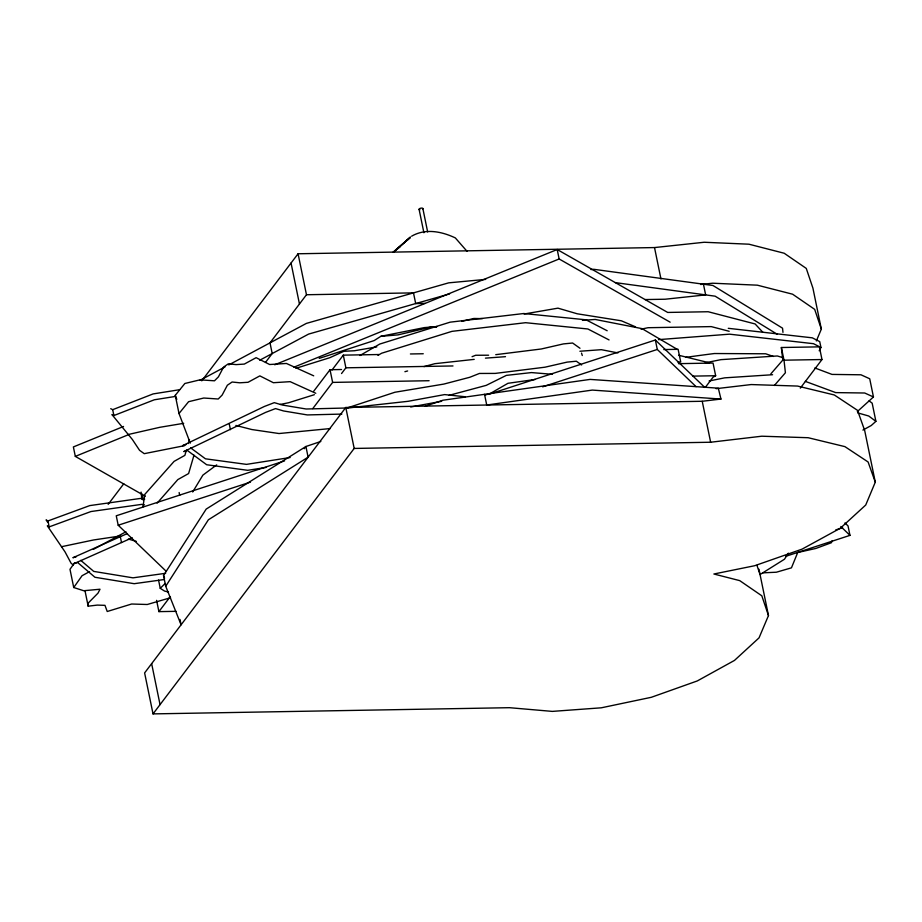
<?xml version="1.0" encoding="UTF-8"?>
<svg xmlns="http://www.w3.org/2000/svg" width="922" height="922" viewBox="0 0 922 922"><rect width="100%" height="100%" fill="white"/><g stroke="black" fill="none" stroke-linecap="round" stroke-linejoin="round"><path stroke-width="1.38" d="M170.535 597.733L147.255 604.498L131.627 604.014L107.229 611.505L104.97 605.339L97.283 605.097L88.166 606.18L88.235 603.046L98.02 593.123L100.025 589.227L83.683 590.737L73.725 587.51L69.991 569.312L74.532 562.869M142.933 506.985L144.858 494.319L174.097 461.38L184.873 455.353L186.417 450.109M188.33 443.551L189.494 439.621M193.989 455.191L188.607 473.551L177.831 479.578L157.097 503.182M832.232 540.649L831.425 542.712L815.889 548.44L797.714 552.509L791.456 567.837L776.37 572.216L762.586 572.862M716.106 388.681L751.176 384.555L797.576 386.064L834.306 394.973L857.495 410.325L864.686 430.505L875.289 482.16L865.723 505.026L840.426 528.168L802.048 549.143L754.657 565.728L713.87 574.003L739.732 580.63L761.814 595.796L768.475 615.55L759.037 637.863L734.465 660.429L697.286 680.943L651.324 697.297L601.294 707.808L552.336 711.392L509.474 707.693L153.029 713.893L144.616 672.922L345.785 407.478L702.23 401.277L720.958 399.065L718.319 388.174L590.115 379.403L442.94 400.217L425.296 406.176M816.35 340.933L821.341 329.119L812.927 288.148L806.266 268.406L784.184 253.239L748.964 244.203L704.201 242.256L654.516 247.569L298.071 253.769L201.78 380.832M819.197 350.775L820.949 347.479L819.739 341.624L812.305 337.832L728.265 328.313M192.698 491.979L202.875 475.141L216.705 464.895M179.997 619.446L181.092 624.793L165.718 586.265L163.528 575.57L206.194 509.082L305.92 446.502L320.833 441.454M165.718 586.265L208.384 519.778L308.109 457.185L305.92 446.502L304.237 448.714M788.368 553.165L784.484 559.216L760.051 574.544L756.95 565.347M393.533 252.248L410.348 237.208L393.118 252.109M73.725 587.51L82.058 575.708L89.584 571.64M108.174 504.346L123.779 483.762M298.071 253.769L306.473 294.74L270.008 342.857L272.197 353.552L265.478 362.427M313.607 391.377L330.018 369.722L341.532 369.515M331.989 370.045L343.295 355.143L378.988 354.521M176.033 611.332L158.907 611.632L170.201 596.718M312.754 408.619L332.623 382.4L330.018 369.722M341.543 373.548L345.888 367.809L343.295 355.143M153.029 713.893L354.186 448.438L345.785 407.478M705.434 387.252L713.006 377.259L715.656 375.727L713.052 363.061L678.488 363.66M800.308 388.139L821.986 359.534L819.381 346.856L781.36 347.513L784.023 360.237L785.406 372.765L774.353 385.488M190.278 443.125L179.006 413.529L175.272 395.319L184.849 383.494L200.039 379.829L214.492 380.809L218.41 376.879L223.62 367.025L228.368 363.81L236.055 364.605L244.318 364.086L256.12 357.678L269.639 364.513L286.431 363.464L313.711 375.83M179.006 413.529L188.584 401.704L203.774 398.027L218.237 399.007L222.144 395.077L227.354 385.235L232.102 382.019L239.789 382.803L248.053 382.284L259.854 375.876L273.373 382.711L290.165 381.662L315.785 393.279M770.838 373.871L782.801 360.087L781.36 347.513M168.519 592.028L164.531 591.06L160.244 588.317L165.165 583.476M407.063 240.538L410.013 237.726M857.333 411.569L873.457 396.967L869.723 378.769L860.964 374.793L831.99 374.413L814.852 367.959M869.1 400.863L872.166 403.156L875.9 421.354L871.232 425.526L862.9 430.078M410.313 237.254L395.331 250.634L400.425 246.462M437.155 326.549L424.316 327.61L380.89 336.311L374.159 340.575L319.208 358.381M360.006 355.489L379.772 344.044L450.12 322.17L523.719 313.526L586 319.807L607.183 330.756M377.951 355.362L381.662 353.218L451.999 331.344L525.598 322.7L587.879 328.981L609.062 339.93M93.364 549.385L125.98 531.775M200.039 380.29L225.026 366.921M228.771 364.916L306.381 323.403L448.691 282.847L485.675 279.389M259.704 360.237L308.57 334.098L449.602 293.899M127.455 533.515L72.896 557.741L76.422 556.658M132.226 537.791L74.094 563.596L77.632 562.512L94.943 577.264L134.186 583.695L164.024 579.558M411.604 236.205C425.388 228.16 441.661 231.434 455.33 237.911L467.005 251.28M123.548 426.471L73.38 446.94L75.316 456.39L145.273 496.22M274.733 364.778L557.199 249.516L667.701 312.443L708.177 311.74L755.13 323.956L762.909 332.358M75.316 456.39L128.631 434.631M293.911 367.198L559.135 258.967L670.133 322.17M472.064 356.687L475.683 355.258L488.614 355.212M110.721 408.688L112.691 409.679L153.11 393.925L179.594 389.706M184.711 445.626L144.247 453.67L139.556 450.305L132.376 439.506L111.931 414.554L113.89 415.545L154.32 399.791L175.226 396.46M47.679 522.221L46.1 519.904L47.944 520.953L89.757 505.602L140.455 498.433L144.685 499.113M73.241 564.99L71.075 563.215L65.07 551.944L47.322 525.84L49.166 526.888L90.978 511.537L141.677 504.369L144.489 504.83M347.098 407.985L394.893 392.253L443.816 384.082L469.782 377.282L479.417 373.456L495.218 373.41L545.017 367.187L567.18 362.104L576.354 361.217L581.621 364.974M186.106 444.519L182.591 445.672L264.384 406.464L274.295 402.649L282.328 405.023L306.116 408.999L346.407 408.008M284.552 460.908L116.253 515.79L118.2 525.229L166.248 571.329M489.801 393.994L655.358 340.011L704.857 387.494M118.2 525.229L250.473 482.102M542.643 386.837L657.294 349.461L696.075 386.652M835.701 529.943L842.558 527.707M785.602 556.358L849.969 535.371L848.033 525.92L844.955 522.947M485.168 395.054L490.492 393.371L507.976 383.298L535.152 379.472M295.997 368.27L329.811 357.701L343.871 351.294L354.417 350.752L376.798 346.903M314.356 394.697L288.574 402.753L280.207 404.458M449.152 395.319L486.205 385.373L506.351 375.381L531.464 372.58L552.485 374.309M404.908 371.693L407.628 370.955M423.97 366.599L434.873 363.683L474.208 359.373M461.703 321.375L473.862 318.47L482.437 318.62M128.273 434.504L159.852 427.301L183.709 423.313M641.032 329.189L648.016 327.713L711.231 326.607L729.187 331.286M61.509 546.711L93.629 539.958L120.598 535.947M705.399 362.795L720.9 359.649L777.315 355.973L782.709 357.575M709.133 380.993L724.646 377.847L772.59 374.724M524.099 314.01L557.96 308.155L577.241 313.791L621.324 320.787L635.465 326.814M410.693 406.994L441.626 401.3M290.142 457.531L246.508 464.377L205.445 458.81L190.658 447.885M266.02 467.442L247.718 470.312L206.666 464.746L187.327 450.455L183.801 451.607L265.605 412.399L275.517 408.584L283.55 410.958L307.337 414.935L341.866 414.082M165.66 573.3L132.987 577.84L93.733 571.398L80.756 560.346M495.748 354.67L541.272 348.989L563.446 343.906L572.62 343.019L579.984 348.274M354.186 448.438L710.632 442.237L761.779 436.21L808.179 437.72L844.909 446.628L868.098 461.98L875.289 482.16M347.836 407.962L408.066 401.312L444.623 394.593L465.23 396.76M700.651 284.495L712.614 283.215L757.365 285.175L792.597 294.199L814.679 309.366L821.341 329.119M330.422 428.546L279.02 433.536L251.833 429.537L235.871 425.445M590.944 269.57L593.791 269.305L712.937 285.486L782.536 328.174L782.974 332.346M380.89 336.311L398.004 334.893L430.436 327.172L436.152 327.264M658.458 339.642L729.475 334.167L813.504 343.699L820.949 347.479M582.427 320.372L595.163 319.45L642.035 328.635L677.255 349.357M485.456 358.139L505.487 356.676M579.903 351.247L601.363 349.68L617.913 352.919M306.473 294.74L413.494 292.873L415.684 303.568L425.157 303.396M645.1 299.569L665.119 299.224L705.641 294.89L703.451 284.195M410.405 353.967L423.256 353.748M663.817 349.565L678.119 349.311L680.724 361.989L677.866 362.035M345.888 367.809L452.99 365.953M783.954 360.191L821.986 359.534M332.623 382.4L429.099 380.717M692.606 376.13L715.656 375.727M615.343 282.628L715.138 296.181L777.407 334.375M678.638 355.247L709.145 362.749M857.714 412.883L868.755 416.018L875.9 421.354M128.319 539.036L136.329 541.387M805.332 381.374L835.724 392.611L864.698 393.003L873.457 396.967M773.385 356.468L765.675 353.783L714.412 353.529A1017.784 412.341 -11.6 0 0 686.106 357.31M720.958 399.065L592.316 390.087L486.724 405.023L484.534 394.328M840.841 526.52L849.969 535.371M163.528 575.57L164.589 578.232M175.272 395.319L176.805 399.364M581.517 353.103L582.278 355.512M758.956 569.208L768.475 615.55M702.23 401.277L710.632 442.237M654.516 247.569L660.959 278.974M655.358 340.011L657.294 349.461M557.199 249.516L559.135 258.967M422.864 208.556L427.658 231.964M419.095 209.352L423.901 232.759M291.052 263.035L299.454 303.995M229.209 423.74L230.431 429.675M179.133 492.532L179.709 495.321M158.549 580.076L160.244 588.317M156.59 600.36L158.907 611.632M112.691 409.679L113.89 415.545M151.646 663.656L160.048 704.627M120.309 536.685L121.52 542.539M85.008 590.783L88.166 606.18M47.944 520.953L49.166 526.888M142.414 494.25L142.991 499.908M141.101 492.106L141.827 499.171M419.948 209.79A1.925 0.784 -11.6 0 1 419.314 208.856A1.925 0.784 -11.6 0 1 421.757 208.095A1.925 0.784 -11.6 0 1 422.749 208.925"/></g></svg>
